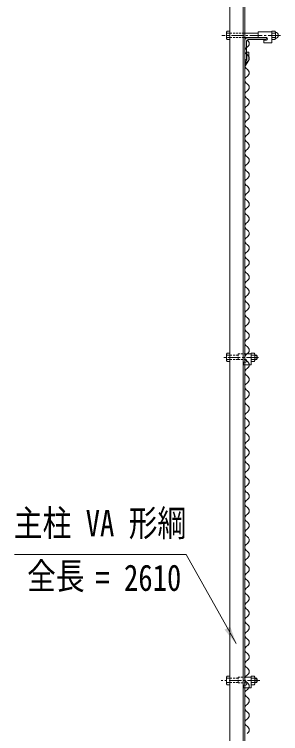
# Model space of a CAD drawing. Units: millimetres, scale not verified. Extents: x -4455 to 4455, y -3150 to 3150.
# Drawn here: x -381 to 106, y 372 to 1685 of the extents above; entities that cross this region are included whole.
import ezdxf
from ezdxf.enums import TextEntityAlignment as Align

# ---------------------------------------------------------------- set-up
doc = ezdxf.new("R2010")
doc.units = ezdxf.units.MM
doc.header["$LTSCALE"] = 30
doc.linetypes.add('USER1', pattern=[1.125, 0.75, -0.125, 0.125, -0.125])
doc.linetypes.add('USER3', pattern=[0.1875, 0.125, -0.0625])
for name, color, linetype, lineweight in [('0-0_D-STR-TXT', 3, 'Continuous', 13), ('0-1_D-BMK', 2, 'USER1', 13), ('0-3_D-STR1', 1, 'Continuous', 18), ('0-4_1部材', 7, 'Continuous', 9), ('0-6_D-STR3', 3, 'Continuous', 13), ('0-8_D-STR2', 2, 'Continuous', 13), ('1-1_7詳細', 3, 'Continuous', 18)]:
    doc.layers.add(name, color=color, linetype=linetype, lineweight=lineweight)
doc.styles.add('ＭＳ ゴシック', font='')
doc.styles.get('ＭＳ ゴシック').set_extended_font_data('MS Gothic')

msp = doc.modelspace()

# ---------------------------------------------------------------- linework, layer by layer
at = {"layer": '0-0_D-STR-TXT'}
msp.add_lwpolyline([(-380.98, 698.62), (-67.12, 698.62), (24.34, 536.27)], dxfattribs=at)
msp.add_solid([(25.47, 534.26), (3.32, 561.38), (13.76, 567.26)], dxfattribs=at)
at = {"layer": '0-1_D-BMK'}
for p, q in [((105.92, 1646.65), (-1.53, 1646.65)), ((65.71, 1058.63), (1.15, 1058.63)), ((67.84, 468.63), (-2.65, 468.63))]:
    msp.add_line(p, q, dxfattribs=at)
at = {"layer": '0-3_D-STR1'}
for p, q in [((13.22, 1708.19), (13.22, -457.8)), ((37.23, 1702.87), (37.23, -457.8)), ((40.23, 1702.2), (40.23, -157.8)), ((47.73, 1642.2), (72.73, 1642.2)), ((80.23, 1642.2), (80.23, 1641.2)), ((40.23, 1602.2), (40.23, 1637.2)), ((43.23, 1604.2), (43.23, 1634.2)), ((48.23, 1639.2), (78.23, 1639.2)), ((43.96, 1616.25), (43.96, 1602.41)), ((47.96, 1616.25), (43.96, 1616.25)), ((47.96, 1616.25), (47.96, 1601.17)), ((40.23, 1597), (43.96, 1602.41)), ((40.23, 1602.2), (41.23, 1602.2)), ((40.23, 1589.96), (47.96, 1601.17))]:
    msp.add_line(p, q, dxfattribs=at)
for centre, radius, start, end in [((45.23, 1637.2), 5, 90, 180), ((48.23, 1634.2), 5, 90, 180), ((78.23, 1641.2), 2, 270, 0), ((41.23, 1604.2), 2, 270, 0)]:
    msp.add_arc(centre, radius, start, end, dxfattribs=at)
at = {"layer": '0-4_1部材'}
msp.add_line((45.23, 1642.2), (80.23, 1642.2), dxfattribs=at)
at = {"layer": '0-6_D-STR3'}
for p, q in [((6.83, 1652.57), (7.93, 1654.49)), ((6.83, 1652.57), (6.83, 1640.73)), ((7.51, 1650.65), (13.23, 1650.65)), ((7.51, 1642.65), (13.23, 1642.65)), ((7.93, 1654.49), (13.23, 1654.49)), ((13.23, 1654.49), (13.23, 1638.81)), ((35.32, 1642.65), (65.04, 1642.65)), ((40.23, 1650.65), (65.08, 1650.65)), ((65.04, 1652.97), (90.04, 1652.97)), ((65.04, 1652.97), (65.04, 1642.47)), ((65.04, 1642.47), (79.79, 1642.47)), ((90.04, 1638.81), (90.04, 1654.49)), ((90.04, 1652.97), (90.04, 1632.97)), ((95.75, 1650.65), (90.04, 1650.65)), ((95.75, 1642.65), (90.04, 1642.65)), ((96.44, 1640.73), (96.44, 1652.57)), ((75.04, 1637.97), (79.79, 1637.97)), ((75.04, 1637.97), (75.04, 1632.97)), ((75.04, 1632.97), (90.04, 1632.97)), ((95.33, 1638.81), (90.04, 1638.81)), ((96.44, 1640.73), (95.33, 1638.81)), ((6.83, 1064.55), (7.93, 1066.47)), ((6.83, 1052.71), (6.83, 1064.55)), ((7.93, 1066.47), (13.23, 1066.47)), ((13.23, 1050.79), (13.23, 1066.47)), ((40.23, 1064.95), (52.3, 1064.95)), ((52.3, 1050.79), (52.3, 1066.47)), ((52.3, 1064.95), (52.3, 1044.95)), ((58.7, 1052.71), (58.7, 1064.55)), ((6.83, 1052.71), (7.93, 1050.79)), ((7.51, 1062.63), (13.23, 1062.63)), ((7.51, 1054.63), (13.23, 1054.63)), ((7.93, 1050.79), (13.23, 1050.79)), ((40.23, 1054.45), (42.05, 1054.45)), ((58.01, 1062.63), (52.3, 1062.63)), ((58.01, 1054.63), (52.3, 1054.63)), ((57.59, 1050.79), (52.3, 1050.79)), ((58.7, 1052.71), (57.59, 1050.79)), ((58.7, 1062.63), (62.25, 1062.63)), ((58.7, 1054.63), (62.25, 1054.63)), ((62.25, 1054.63), (62.25, 1062.63)), ((38.1, 1049.95), (42.05, 1049.95)), ((38.1, 1044.95), (52.3, 1044.95)), ((6.82, 474.55), (7.93, 476.47)), ((6.82, 462.71), (6.82, 474.55)), ((7.93, 476.47), (13.22, 476.47)), ((13.22, 460.79), (13.22, 476.47)), ((40.22, 474.95), (52.29, 474.95)), ((52.29, 460.79), (52.29, 476.47)), ((52.29, 474.95), (52.29, 454.95)), ((58.69, 462.71), (58.69, 474.55)), ((6.82, 462.71), (7.93, 460.79)), ((7.51, 472.63), (13.22, 472.63)), ((7.51, 464.63), (13.22, 464.63)), ((7.93, 460.79), (13.22, 460.79)), ((38.09, 459.95), (42.04, 459.95)), ((40.22, 464.45), (42.04, 464.45)), ((58.01, 472.63), (52.29, 472.63)), ((58.01, 464.63), (52.29, 464.63)), ((57.59, 460.79), (52.29, 460.79)), ((58.69, 462.71), (57.59, 460.79)), ((58.69, 472.63), (62.25, 472.63)), ((58.69, 464.63), (62.25, 464.63)), ((62.25, 464.63), (62.25, 472.63)), ((38.09, 454.95), (52.29, 454.95))]:
    msp.add_line(p, q, dxfattribs=at)
at = {"layer": '0-6_D-STR3', "color": 1, "linetype": 'USER3'}
for p, q in [((13.23, 1650.65), (40.23, 1650.65)), ((13.23, 1642.65), (40.23, 1642.65)), ((28.1, 1064.95), (28.1, 1054.45)), ((28.1, 1064.95), (40.23, 1064.95)), ((13.23, 1062.63), (28.1, 1062.63)), ((13.23, 1054.63), (28.1, 1054.63)), ((28.1, 1054.45), (40.23, 1054.45)), ((38.1, 1049.95), (38.1, 1044.95)), ((28.09, 474.95), (28.09, 464.45)), ((28.09, 474.95), (40.22, 474.95)), ((13.22, 472.63), (28.09, 472.63)), ((13.22, 464.63), (28.09, 464.63)), ((28.09, 464.45), (40.22, 464.45)), ((38.09, 459.95), (38.09, 454.95))]:
    msp.add_line(p, q, dxfattribs=at)
at = {"layer": '0-6_D-STR3', "color": 1}
for p, q in [((58.7, 1061.83), (62.65, 1061.83)), ((58.7, 1055.43), (62.65, 1055.43)), ((58.69, 471.83), (62.65, 471.83)), ((58.69, 465.43), (62.65, 465.43))]:
    msp.add_line(p, q, dxfattribs=at)
at = {"layer": '0-6_D-STR3'}
for points in [[(96.44, 1652.57), (95.33, 1654.49), (90.04, 1654.49)], [(6.83, 1640.73), (7.93, 1638.81), (13.23, 1638.81)], [(58.7, 1064.55), (57.59, 1066.47), (52.3, 1066.47)], [(58.69, 474.55), (57.59, 476.47), (52.29, 476.47)]]:
    msp.add_lwpolyline(points, dxfattribs=at)
for centre, radius, start, end in [((9.85, 1652.57), 3.03, 180, 219.3382), ((9.85, 1640.73), 3.03, 140.6618, 180), ((18.83, 1646.65), 12, 160.52878, 199.47122), ((79.79, 1640.22), 2.25, 270, 90), ((93.41, 1652.57), 3.03, 320.6618, 0), ((84.44, 1646.65), 12, 340.52878, 19.47122), ((93.41, 1640.73), 3.03, 0, 39.3382), ((95.65, 1646.65), 5.97, 277.58062, 82.41938), ((9.85, 1064.55), 3.03, 180, 219.3382), ((55.67, 1064.55), 3.03, 320.6618, 0), ((9.85, 1052.71), 3.03, 140.6618, 180), ((18.83, 1058.63), 12, 160.52878, 199.47122), ((42.05, 1052.2), 2.25, 270, 90), ((46.7, 1058.63), 12, 340.52878, 19.47122), ((55.67, 1052.71), 3.03, 0, 39.3382), ((55.32, 1058.63), 8, 330, 30), ((9.85, 474.55), 3.03, 180, 219.3382), ((55.67, 474.55), 3.03, 320.6618, 0), ((18.82, 468.63), 12, 160.52878, 199.47122), ((9.85, 462.71), 3.03, 140.6618, 180), ((42.04, 462.2), 2.25, 270, 90), ((46.69, 468.63), 12, 340.52878, 19.47122), ((55.67, 462.71), 3.03, 0, 39.3382), ((55.32, 468.63), 8, 330, 30)]:
    msp.add_arc(centre, radius, start, end, dxfattribs=at)
at = {"layer": '0-8_D-STR2'}
for centre, start, end in [((40.87, 1631.57), 298.07249, 61.92751), ((47.98, 1618.24), 118.07249, 241.92751), ((40.87, 1604.9), 298.07249, 61.92751), ((47.98, 1591.57), 118.07249, 241.92751), ((40.87, 1578.24), 298.07249, 61.92751), ((47.98, 1564.9), 118.07249, 241.92751), ((40.87, 1551.57), 298.07249, 61.92751), ((47.98, 1538.24), 118.07249, 241.92751), ((40.87, 1524.9), 298.07249, 61.92751), ((47.98, 1511.57), 118.07249, 241.92751), ((40.87, 1498.24), 298.07249, 61.92751), ((47.98, 1484.9), 118.07249, 241.92751), ((40.87, 1471.57), 298.07249, 61.92751), ((47.98, 1458.24), 118.07249, 241.92751), ((40.87, 1444.9), 298.07249, 61.92751), ((47.98, 1431.57), 118.07249, 241.92751), ((40.87, 1418.24), 298.07249, 61.92751), ((47.98, 1404.9), 118.07249, 241.92751), ((40.87, 1391.57), 298.07249, 61.92751), ((47.98, 1378.24), 118.07249, 241.92751), ((40.87, 1364.9), 298.07249, 61.92751), ((47.98, 1351.57), 118.07249, 241.92751), ((40.87, 1338.24), 298.07249, 61.92751), ((47.98, 1324.9), 118.07249, 241.92751), ((40.87, 1311.57), 298.07249, 61.92751), ((47.98, 1298.24), 118.07249, 241.92751), ((40.87, 1284.9), 298.07249, 61.92751), ((47.98, 1271.57), 118.07249, 241.92751), ((40.87, 1258.24), 298.07249, 61.92751), ((47.98, 1244.9), 118.07249, 241.92751), ((40.87, 1231.57), 298.07249, 61.92751), ((47.98, 1218.24), 118.07249, 241.92751), ((40.87, 1204.9), 298.07249, 61.92751), ((47.98, 1191.57), 118.07249, 241.92751), ((40.87, 1178.24), 298.07249, 61.92751), ((47.98, 1164.9), 118.07249, 241.92751), ((40.87, 1151.57), 298.07249, 61.92751), ((47.98, 1138.24), 118.07249, 241.92751), ((40.87, 1124.9), 298.07249, 61.92751), ((47.98, 1111.57), 118.07249, 241.92751), ((40.87, 1098.24), 298.07249, 61.92751), ((47.98, 1084.9), 118.07249, 241.92751), ((40.87, 1071.57), 298.07249, 61.92751), ((47.98, 1058.24), 118.07249, 241.92751), ((40.87, 1044.9), 298.07249, 61.92751), ((47.98, 1031.57), 118.07249, 241.92751), ((40.87, 1018.24), 298.07249, 61.92751), ((47.98, 1004.9), 118.07249, 241.92751), ((40.87, 991.57), 298.07249, 61.92751), ((47.98, 978.24), 118.07249, 241.92751), ((40.87, 964.9), 298.07249, 61.92751), ((47.98, 951.57), 118.07249, 241.92751), ((40.87, 938.24), 298.07249, 61.92751), ((47.98, 924.9), 118.07249, 241.92751), ((40.87, 911.57), 298.07249, 61.92751), ((47.98, 898.24), 118.07249, 241.92751), ((40.87, 884.9), 298.07249, 61.92751), ((47.98, 871.57), 118.07249, 241.92751), ((40.87, 858.24), 298.07249, 61.92751), ((47.98, 844.9), 118.07249, 241.92751), ((40.87, 831.57), 298.07249, 61.92751), ((47.98, 818.24), 118.07249, 241.92751), ((40.87, 804.9), 298.07249, 61.92751), ((47.98, 791.57), 118.07249, 241.92751), ((40.87, 778.24), 298.07249, 61.92751), ((47.98, 764.9), 118.07249, 241.92751), ((40.87, 751.57), 298.07249, 61.92751), ((47.98, 738.24), 118.07249, 241.92751), ((40.87, 724.9), 298.07249, 61.92751), ((47.98, 711.57), 118.07249, 241.92751), ((40.87, 698.24), 298.07249, 61.92751), ((47.98, 684.9), 118.07249, 241.92751), ((40.87, 671.57), 298.07249, 61.92751), ((47.98, 658.24), 118.07249, 241.92751), ((40.87, 644.9), 298.07249, 61.92751), ((47.98, 631.57), 118.07249, 241.92751), ((40.87, 618.24), 298.07249, 61.92751), ((47.98, 604.9), 118.07249, 241.92751), ((40.87, 591.57), 298.07249, 61.92751), ((47.98, 578.24), 118.07249, 241.92751), ((40.87, 564.9), 298.07249, 61.92751), ((47.98, 551.57), 118.07249, 241.92751), ((40.87, 538.24), 298.07249, 61.92751), ((47.98, 524.9), 118.07249, 241.92751), ((40.87, 511.57), 298.07249, 61.92751), ((47.98, 498.24), 118.07249, 241.92751), ((40.87, 484.9), 298.07249, 61.92751), ((47.98, 471.57), 118.07249, 241.92751), ((40.87, 458.24), 298.07249, 61.92751), ((47.98, 444.9), 118.07249, 241.92751), ((40.87, 431.57), 298.07249, 61.92751), ((47.98, 418.24), 118.07249, 241.92751), ((40.87, 404.9), 298.07249, 61.92751), ((47.98, 391.57), 118.07249, 241.92751), ((40.87, 378.24), 298.07249, 61.92751)]:
    msp.add_arc(centre, 7.56, start, end, dxfattribs=at)
at = {"layer": '1-1_7詳細', "color": 7, "lineweight": 9}
msp.add_line((40.23, 459.95), (40.23, 454.95), dxfattribs=at)

# ---------------------------------------------------------------- texts
at = {"layer": '0-0_D-STR-TXT', "style": 'ＭＳ ゴシック', "width": 0.8}
for s, p in [('主柱 VA 形綱', (-381.91, 717.42)), ('全長', (-357.71, 620.74)), ('= 2610', (-232.98, 617.76))]:
    msp.add_text(s, height=48.17, dxfattribs=at).set_placement(p, align=Align.BOTTOM_LEFT)

doc.saveas('drawing.dxf')
